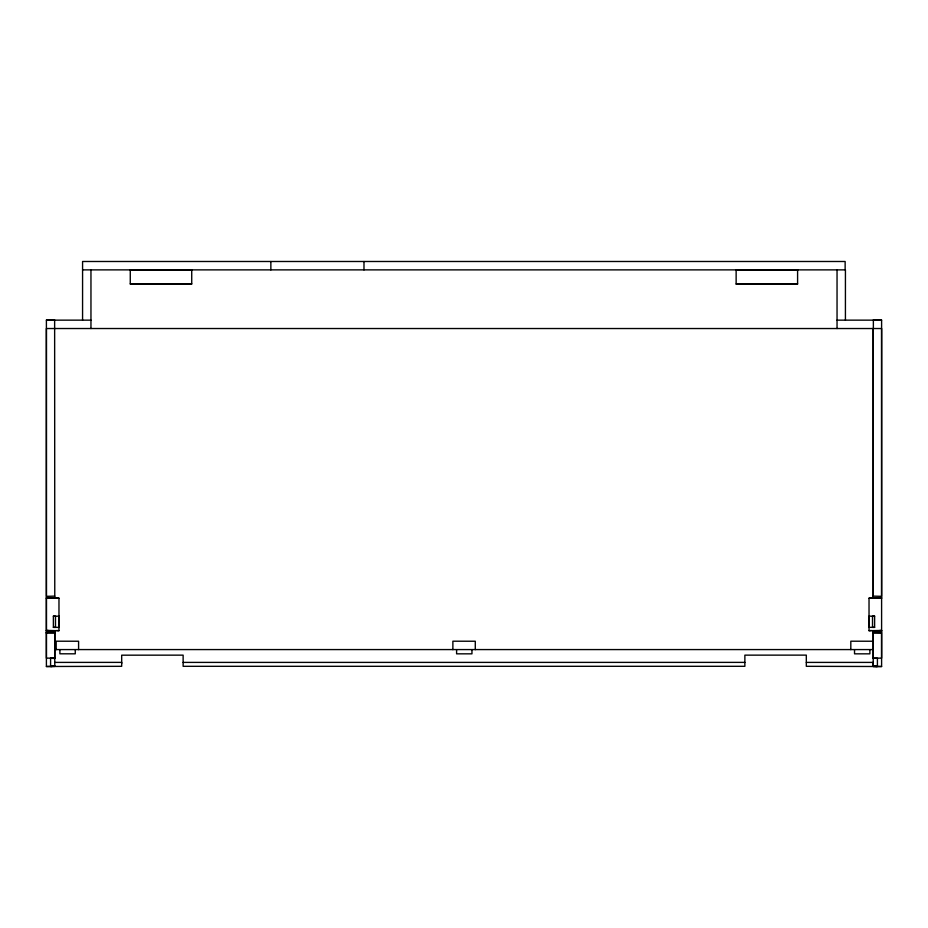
<?xml version="1.0" encoding="UTF-8"?>
<svg xmlns="http://www.w3.org/2000/svg" width="928" height="928" viewBox="0 0 928 928"><rect width="100%" height="100%" fill="white"/><g stroke="black" fill="none" stroke-linecap="round" stroke-linejoin="round"><path stroke-width="1.39" d="M54.787 633.186L46.4 633.186L46.4 632.072L54.787 631.875L46.4 631.875L46.4 658.126L54.787 658.126M46.4 630.646L48.384 630.588L46.4 630.646L46.4 597.945L58.974 598.2L58.974 630.68L46.4 630.414M54.787 596.124L46.4 596.344L46.4 320.148L90.956 320.148M54.787 630.785L54.775 658.404L50.588 658.288L50.588 666.513L46.4 666.513L46.4 328.535L54.787 328.524M54.775 597.539L54.636 320.148M50.588 666.513L54.775 666.339L46.4 666.513M56.179 649.635L56.179 641.202L78.59 641.236L78.59 649.635M90.956 328.524L90.956 269.874M121.684 663.392L121.684 662.383L54.787 662.406M183.129 662.406L744.871 662.383M452.876 649.646L452.876 641.202L475.287 641.236L475.287 649.646M806.316 662.406L873.213 662.406L873.213 666.478L881.6 666.513L881.6 328.535L873.213 328.524L873.213 597.516L873.213 328.535M837.044 328.535L837.044 269.874M845.141 269.874L845.141 261.487L82.58 261.487L82.569 320.079M850.814 649.646L850.814 641.202L873.213 641.236M869.026 627.386L869.026 616.157L874.617 616.18L874.617 627.363L872.517 627.386L872.517 616.215L874.617 616.18M873.225 632.072C892.226 633.534 873.55 628.766 873.225 633.186L881.6 633.186L881.6 658.126L873.225 658.126L873.213 630.785L873.213 666.478M877.412 666.513L877.412 658.288L873.213 658.37M881.6 630.448L869.026 630.68L869.026 598.2L881.6 597.968L869.026 598.2M873.213 596.124L881.6 596.344L881.6 320.148L873.364 320.09L881.6 320.148M58.974 616.215L53.383 616.18L53.383 627.363L55.483 627.386L55.483 616.215L53.383 616.18M46.4 597.968L58.974 598.2M881.6 666.513L806.316 666.316L806.316 655.122L744.871 655.145L744.871 666.304L183.129 666.316L183.129 655.145L121.684 655.18L121.684 666.316L50.912 666.478L53.488 665.701M50.912 666.478L54.775 665.933M869.026 630.68L871.392 630.541M48.384 597.968L46.4 598.131L48.384 598.166M82.58 269.874L845.431 269.874L845.42 320.09M130.268 270.071L191.725 270.071M797.593 270.071L736.136 269.874L736.136 284.038L797.593 284.038L797.593 269.874M130.268 283.84L191.725 283.84M797.593 283.84L736.136 284.038M837.044 320.148L873.364 320.148L873.364 328.466M54.636 328.524L873.364 328.535M53.383 627.363L58.974 627.386L58.974 616.157M869.026 627.328L874.617 627.363M54.787 649.577L873.213 649.577M879.616 597.968L881.6 598.131L879.616 598.166M877.088 666.478L873.213 666.339L877.088 666.478L874.512 665.701M56.608 630.541L58.974 630.68M363.985 261.534L363.985 269.92M270.86 261.534L270.86 269.92M54.636 320.079L46.4 320.148M869.884 649.612L869.884 653.834L854.526 653.834L854.526 649.612M471.958 649.612L471.958 653.834L456.599 653.834L456.599 649.612M191.725 269.874L191.725 284.038L130.268 284.038L130.268 269.874M75.261 649.6L75.261 653.822L59.891 653.799L59.891 649.6M54.787 631.875L54.775 666.478M54.775 658.288L50.588 658.288L54.775 658.37M881.6 630.599L879.616 630.588L881.6 630.646"/></g></svg>
